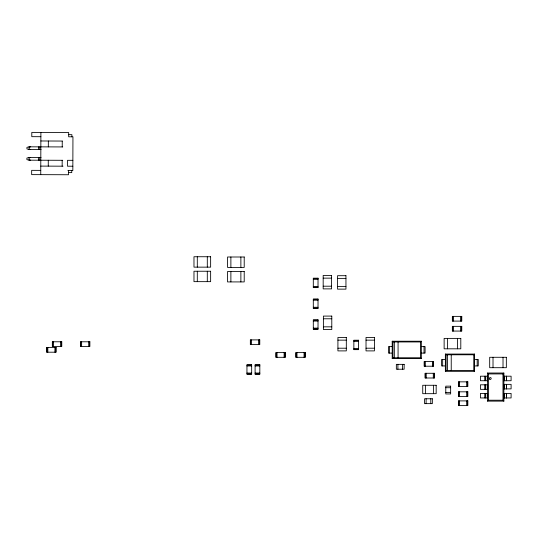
<?xml version="1.0" encoding="UTF-8"?>
<svg xmlns="http://www.w3.org/2000/svg" width="538" height="538" viewBox="0 0 538 538"><rect width="100%" height="100%" fill="white"/><g stroke="black" fill="none" stroke-linecap="round" stroke-linejoin="round"><path stroke-width="0.81" d="M62.711 160.297L29.039 160.183L29.045 157.506L41.07 157.553M41.103 149.53L29.072 149.49L29.086 146.82L62.758 146.935M38.393 160.216L38.4 157.54M38.427 149.524L38.44 146.847M39.725 160.216L39.738 157.547M39.765 149.53L39.772 146.854M40.747 174.655L40.895 132.429M48.259 166.128L48.279 160.25M48.326 146.887L48.346 141.003M62.152 166.175L62.179 160.297M62.22 146.935L62.247 141.057M68.555 170.472L68.541 174.749L31.661 174.621L31.675 170.344L40.76 170.378M71.762 170.485L71.756 172.624L68.548 172.611M71.877 136.813L71.89 134.675L68.682 134.661M392.202 358.49L392.922 357.763L420.608 357.763L421.328 358.49L421.328 341.226L392.202 341.226L392.202 358.49L421.328 358.49M392.202 341.226L392.922 341.953L420.608 341.953L421.328 341.226M445.363 371.328L446.089 370.601L473.77 370.601L474.496 371.328L474.496 354.065L445.363 354.065L445.363 371.328L474.496 371.328M445.363 354.065L446.089 354.784L473.77 354.784L474.496 354.065M503.877 401.126L502.976 400.218L502.976 373.93L503.877 373.022L487.562 373.022L487.562 401.126L503.877 401.126L503.877 373.022M487.562 401.126L488.47 400.218L488.47 373.93L487.562 373.022M29.086 146.82L26.94 147.345L26.94 148.945L29.072 149.49M29.26 147.177L30.686 146.82M29.045 157.506L26.907 158.037L26.9 159.638L29.039 160.183M29.22 157.863L30.646 157.513M323.177 278.139L331.576 278.139M337.548 278.388L345.947 278.388M313.304 278.469L318.019 278.469M313.304 279.35L318.019 279.35M323.177 286.203L331.576 286.203M313.304 286.424L318.019 286.424M337.548 286.451L345.947 286.451M313.304 287.305L318.019 287.305M313.304 299.323L318.019 299.323M313.304 300.204L318.019 300.204M313.304 307.279L318.019 307.279M313.304 308.16L318.019 308.16M323.392 318.778L331.791 318.778M313.304 320.171L318.019 320.171M313.304 321.058L318.019 321.058M323.392 326.842L331.791 326.842M313.304 328.126L318.019 328.126M313.304 329.014L318.019 329.014M337.918 340.144L346.317 340.144M366.022 340.144L374.421 340.144M353.856 340.514L358.57 340.514M353.856 341.395L358.57 341.395M392.202 346.62L388.436 346.62L388.436 353.096L392.202 353.096M421.328 346.62L425.094 346.62L425.094 353.096L421.328 353.096M337.918 348.207L346.317 348.207M366.022 348.207L374.421 348.207M353.856 348.469L358.57 348.469M353.856 349.35L358.57 349.35M445.363 359.458L441.597 359.458L441.597 365.934L445.363 365.934M474.496 359.458L478.262 359.458L478.262 365.934L474.496 365.934M246.949 365.087L251.663 365.087M255.106 365.087L259.82 365.087M246.949 365.975L251.663 365.975M255.106 365.975L259.82 365.975M246.949 373.042L251.663 373.042M255.106 373.042L259.82 373.042M246.949 373.93L251.663 373.93M255.106 373.93L259.82 373.93M488.47 373.93L502.976 373.93M503.877 376.196L511.1 376.196L511.1 380.729L503.877 380.729M503.877 384.354L511.1 384.354L511.1 388.887L503.877 388.887M445.773 387.716L450.649 387.716M445.773 392.39L450.649 392.39M503.877 393.419L511.1 393.419L511.1 397.952L503.877 397.952M488.47 400.218L502.976 400.218M40.875 136.706L31.789 136.672L31.803 132.395L68.689 132.523L68.676 136.8L72.946 136.813L72.832 170.492L67.896 170.472M40.861 140.976L62.28 141.057M72.865 160.331L67.519 160.317L67.499 166.195L72.845 166.215M40.774 166.101L63.013 166.181M29.254 149.134L30.679 149.497M29.213 159.826L30.639 160.189M506.507 376.196L506.507 380.729M506.507 384.354L506.507 388.887M506.507 393.419L506.507 397.952M506.379 376.196L506.419 380.729M506.379 384.354L506.419 388.887M506.379 393.419L506.419 397.952M504.274 376.196L504.274 380.729M504.274 384.354L504.274 388.887M504.274 393.419L504.274 397.952M503.971 376.196L503.971 380.729M503.971 384.354L503.971 388.887M503.971 393.419L503.971 397.952M503.017 357.286L503.017 367.696M493.016 357.286L493.016 367.696M487.253 376.196L487.253 380.729M487.253 384.811L487.253 389.344M487.253 393.419L487.253 397.952M485.115 376.196L485.155 380.729M485.155 384.811L485.115 389.344M485.155 393.419L485.115 397.952M485.02 376.196L485.02 380.729M485.02 384.811L485.02 389.344M485.02 393.419L485.02 397.952M477.193 359.458L477.193 365.934M473.77 354.784L473.77 370.601M467.542 381.852L467.542 386.566M467.542 391.825L467.542 396.54M467.542 400.891L467.542 405.605M466.661 381.852L466.661 386.566M466.661 391.825L466.661 396.54M466.661 400.891L466.661 405.605M461.483 316.378L461.483 321.092M461.483 326.351L461.483 331.065M460.595 316.378L460.595 321.092M460.595 326.351L460.595 331.065M459.587 381.852L459.587 386.566M459.587 391.825L459.587 396.54M459.587 400.891L459.587 405.605M458.706 381.852L458.706 386.566M458.706 391.825L458.706 396.54M458.706 400.891L458.706 405.605M457.461 338.395L457.461 348.812M453.527 316.378L453.527 321.092M453.527 326.351L453.527 331.065M452.64 316.378L452.64 321.092M452.64 326.351L452.64 331.065M451.234 354.784L451.234 370.601M447.468 338.395L447.468 348.812M447.488 354.784L447.488 370.601M446.089 354.784L446.089 370.601M442.666 359.458L442.666 365.934M434.186 373.285L434.186 377.999M433.487 385.275L433.487 393.675M433.278 361.502L433.278 366.217M433.305 373.285L433.305 377.999M432.397 361.502L432.397 366.217M430.783 398.772L430.783 403.641M426.23 373.285L426.23 377.999M426.109 398.772L426.109 403.641M425.323 361.502L425.323 366.217M425.35 373.285L425.35 377.999M425.423 385.275L425.423 393.675M424.442 361.502L424.442 366.217M424.025 346.62L424.025 353.096M420.608 341.953L420.608 357.763M402.579 364.36L402.579 369.229M398.073 341.953L398.073 357.763M397.905 364.36L397.905 369.229M394.32 341.953L394.32 357.763M392.922 341.953L392.922 357.763M389.505 346.62L389.505 353.096M304.945 352.605L304.945 357.319M304.064 352.605L304.064 357.319M296.989 352.605L296.989 357.319M296.108 352.605L296.108 357.319M284.999 352.605L284.999 357.319M284.118 352.605L284.118 357.319M277.043 352.605L277.043 357.319M276.162 352.605L276.162 357.319M259.477 339.888L259.477 344.602M258.596 339.888L258.596 344.602M251.522 339.888L251.522 344.602M250.641 339.888L250.641 344.602M240.876 257.003L240.876 267.413M240.876 271.508L240.876 281.919M230.883 257.003L230.883 267.413M230.883 271.508L230.883 281.919M207.305 256.734L207.305 267.144M207.305 271.239L207.305 281.65M197.305 256.734L197.305 267.144M197.305 271.239L197.305 281.65M89.577 341.778L89.577 346.492M88.696 341.778L88.696 346.492M81.628 341.778L81.628 346.492M80.74 341.778L80.74 346.492M61.473 341.778L61.473 346.492M60.592 341.778L60.592 346.492M55.784 347.487L55.784 352.202M54.903 347.487L54.903 352.202M53.524 341.778L53.524 346.492M52.637 341.778L52.637 346.492M47.828 347.487L47.828 352.202M46.947 347.487L46.947 352.202M210.634 256.734L193.976 256.734L193.976 267.144L210.634 267.144L210.634 256.734M244.212 257.003L227.554 257.003L227.554 267.413L244.212 267.413L244.212 257.003M210.634 271.239L193.976 271.239L193.976 281.65L210.634 281.65L210.634 271.239M244.212 271.508L227.554 271.508L227.554 281.919L244.212 281.919L244.212 271.508M331.576 275.456L323.177 275.456L323.177 288.886L331.576 288.886L331.576 275.456M345.947 275.698L337.548 275.698L337.548 289.135L345.947 289.135L345.947 275.698M318.019 278.173L313.304 278.173L313.304 287.601L318.019 287.601L318.019 278.173M318.019 299.027L313.304 299.027L313.304 308.456L318.019 308.456L318.019 299.027M331.791 316.088L323.392 316.088L323.392 329.525L331.791 329.525L331.791 316.088M461.779 316.378L452.35 316.378L452.35 321.092L461.779 321.092L461.779 316.378M318.019 319.875L313.304 319.875L313.304 329.303L318.019 329.303L318.019 319.875M461.779 326.351L452.35 326.351L452.35 331.065L461.779 331.065L461.779 326.351M346.317 337.461L337.918 337.461L337.918 350.897L346.317 350.897L346.317 337.461M374.421 337.461L366.022 337.461L366.022 350.897L374.421 350.897L374.421 337.461M460.797 338.395L444.132 338.395L444.132 348.812L460.797 348.812L460.797 338.395M259.773 339.888L250.345 339.888L250.345 344.602L259.773 344.602L259.773 339.888M358.57 340.218L353.856 340.218L353.856 349.646L358.57 349.646L358.57 340.218M61.769 341.778L52.341 341.778L52.341 346.492L61.769 346.492L61.769 341.778M89.873 341.778L80.444 341.778L80.444 346.492L89.873 346.492L89.873 341.778M56.08 347.487L46.651 347.487L46.651 352.202L56.08 352.202L56.08 347.487M285.295 352.605L275.866 352.605L275.866 357.319L285.295 357.319L285.295 352.605M305.241 352.605L295.813 352.605L295.813 357.319L305.241 357.319L305.241 352.605M506.345 357.286L489.688 357.286L489.688 367.696L506.345 367.696L506.345 357.286M433.574 361.502L424.146 361.502L424.146 366.217L433.574 366.217L433.574 361.502M404.139 364.36L396.345 364.36L396.345 369.229L404.139 369.229L404.139 364.36M251.663 364.791L246.949 364.791L246.949 374.219L251.663 374.219L251.663 364.791M259.82 364.791L255.106 364.791L255.106 374.219L259.82 374.219L259.82 364.791M434.482 373.285L425.054 373.285L425.054 377.999L434.482 377.999L434.482 373.285M487.65 376.196L480.434 376.196L480.434 380.729L487.65 380.729L487.65 376.196M467.838 381.852L458.41 381.852L458.41 386.566L467.838 386.566L467.838 381.852M487.65 384.811L480.434 384.811L480.434 389.344L487.65 389.344L487.65 384.811M436.17 385.275L422.74 385.275L422.74 393.675L436.17 393.675L436.17 385.275M450.649 386.156L445.773 386.156L445.773 393.95L450.649 393.95L450.649 386.156M467.838 391.825L458.41 391.825L458.41 396.54L467.838 396.54L467.838 391.825M487.65 393.419L480.434 393.419L480.434 397.952L487.65 397.952L487.65 393.419M432.344 398.772L424.549 398.772L424.549 403.641L432.344 403.641L432.344 398.772M467.838 400.891L458.41 400.891L458.41 405.605L467.838 405.605L467.838 400.891M489.829 379.25A0.908 0.908 0 0 0 491.187 378.463A0.908 0.908 0 0 0 489.829 377.676A0.908 0.908 0 0 0 489.829 379.25"/></g></svg>
